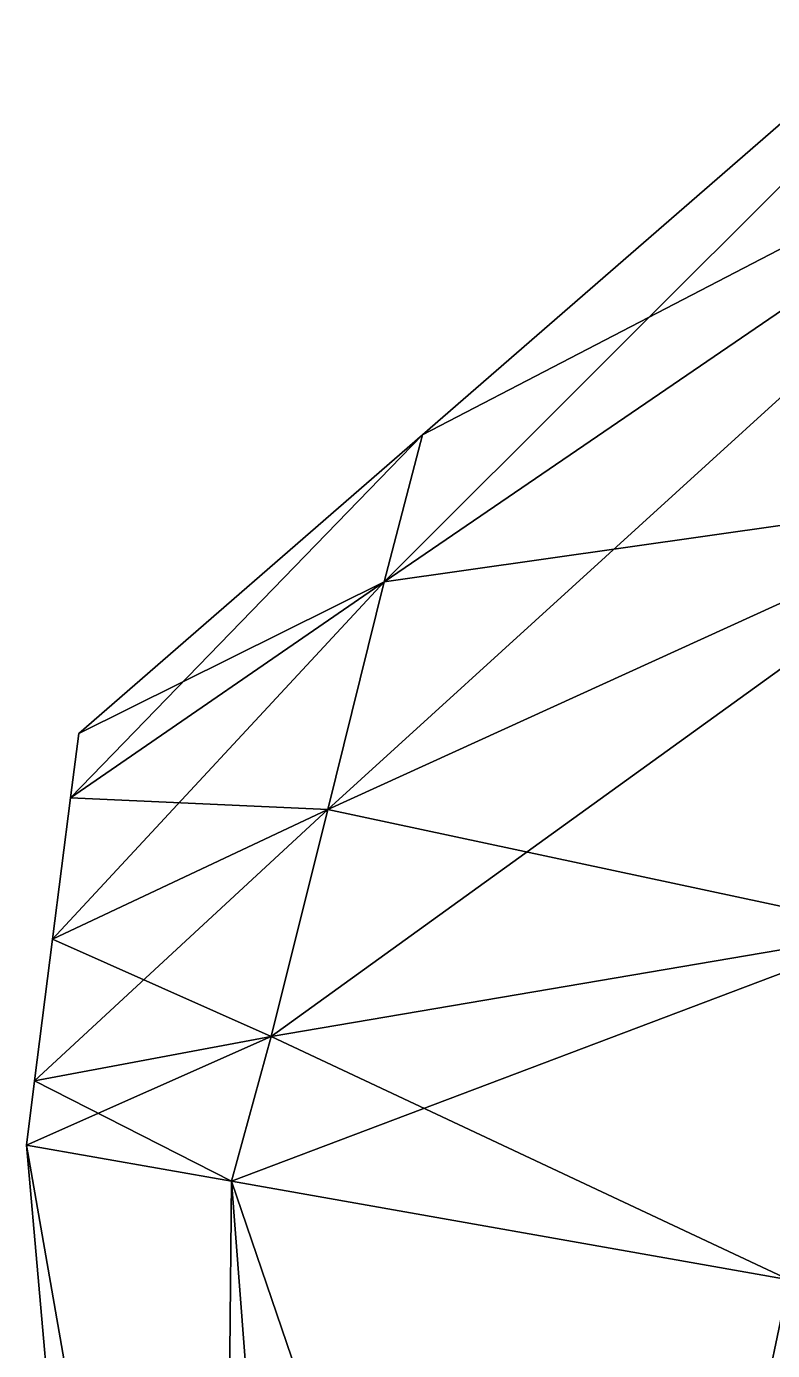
# Model space of a CAD drawing. Header units: metres. Extents: x -1.14 to 1.51, y -0.35 to 3.51.
# Drawn here: x -1.1425 to -1.0364, y 0.6061 to 0.7943 of the extents above; entities that cross this region are included whole.
import ezdxf

# ---------------------------------------------------------------- set-up
doc = ezdxf.new("R2010")
doc.units = ezdxf.units.M

msp = doc.modelspace()

# ---------------------------------------------------------------- linework, layer by layer
at = {"layer": 'Banana'}
for points in [[(-0.96697, 0.83976, 0.07063), (-1.09167, 0.71533, 0.03883), (-1.0862, 0.73622, 0.03883)], [(-0.96697, 0.83976, 0.07063), (-0.98119, 0.79069, 0.07063), (-1.09167, 0.71533, 0.03883)], [(-1.0862, 0.73622, -0.03883), (-0.98119, 0.79069, -0.07062), (-0.96697, 0.83976, -0.07062)], [(-0.96697, 0.83976, 0.07063), (-1.0862, 0.73622, 0.03883), (-0.96697, 0.83976, -0.07062)], [(-0.96697, 0.83976, -0.07062), (-1.0862, 0.73622, 0.03883), (-1.0862, 0.73622, -0.03883)], [(-0.98119, 0.79069, 0.07063), (-1.09966, 0.68296, 0.03883), (-1.09167, 0.71533, 0.03883)], [(-0.98119, 0.79069, 0.07063), (-1.00001, 0.72833, 0.07063), (-1.09966, 0.68296, 0.03883)], [(-1.0862, 0.73622, -0.03883), (-1.09167, 0.71533, -0.03883), (-0.98119, 0.79069, -0.07062)], [(-1.09167, 0.71533, -0.03883), (-1.00001, 0.72833, -0.07062), (-0.98119, 0.79069, -0.07062)], [(-1.0862, 0.73622, 0.03883), (-1.13625, 0.68463, 0), (-1.13508, 0.69377, 0)], [(-1.0862, 0.73622, 0.03883), (-1.09167, 0.71533, 0.03883), (-1.13625, 0.68463, 0)], [(-1.13508, 0.69377, 0), (-1.09167, 0.71533, -0.03883), (-1.0862, 0.73622, -0.03883)], [(-1.13508, 0.69377, 0), (-1.0862, 0.73622, -0.03883), (-1.0862, 0.73622, 0.03883)], [(-1.00001, 0.72833, 0.07063), (-1.10772, 0.6507, 0.03883), (-1.09966, 0.68296, 0.03883)], [(-1.00001, 0.72833, 0.07063), (-1.01907, 0.66578, 0.07063), (-1.10772, 0.6507, 0.03883)], [(-1.09167, 0.71533, -0.03883), (-1.09966, 0.68296, -0.03883), (-1.00001, 0.72833, -0.07062)], [(-1.09966, 0.68296, -0.03883), (-1.01907, 0.66578, -0.07062), (-1.00001, 0.72833, -0.07062)], [(-1.09167, 0.71533, 0.03883), (-1.1388, 0.66451, 0), (-1.13625, 0.68463, 0)], [(-1.09167, 0.71533, 0.03883), (-1.09966, 0.68296, 0.03883), (-1.1388, 0.66451, 0)], [(-1.13508, 0.69377, 0), (-1.13625, 0.68463, 0), (-1.09167, 0.71533, -0.03883)], [(-1.13625, 0.68463, 0), (-1.09966, 0.68296, -0.03883), (-1.09167, 0.71533, -0.03883)], [(-1.13625, 0.68463, 0), (-1.1388, 0.66451, 0), (-1.09966, 0.68296, -0.03883)], [(-1.09966, 0.68296, 0.03883), (-1.14136, 0.6444, 0), (-1.1388, 0.66451, 0)], [(-1.09966, 0.68296, 0.03883), (-1.10772, 0.6507, 0.03883), (-1.14136, 0.6444, 0)], [(-1.1388, 0.66451, 0), (-1.10772, 0.6507, -0.03883), (-1.09966, 0.68296, -0.03883)], [(-1.09966, 0.68296, -0.03883), (-1.10772, 0.6507, -0.03883), (-1.01907, 0.66578, -0.07062)], [(-1.1388, 0.66451, 0), (-1.14136, 0.6444, 0), (-1.10772, 0.6507, -0.03883)], [(-1.01907, 0.66578, 0.07063), (-1.11338, 0.63012, 0.03883), (-1.10772, 0.6507, 0.03883)], [(-1.01907, 0.66578, 0.07063), (-1.03403, 0.61613, 0.07063), (-1.11338, 0.63012, 0.03883)], [(-1.10772, 0.6507, -0.03883), (-1.03403, 0.61613, -0.07062), (-1.01907, 0.66578, -0.07062)], [(-1.10772, 0.6507, 0.03883), (-1.14252, 0.63526, 0), (-1.14136, 0.6444, 0)], [(-1.10772, 0.6507, 0.03883), (-1.11338, 0.63012, 0.03883), (-1.14252, 0.63526, 0)], [(-1.14136, 0.6444, 0), (-1.11338, 0.63012, -0.03883), (-1.10772, 0.6507, -0.03883)], [(-1.10772, 0.6507, -0.03883), (-1.11338, 0.63012, -0.03883), (-1.03403, 0.61613, -0.07062)], [(-1.14136, 0.6444, 0), (-1.14252, 0.63526, 0), (-1.11338, 0.63012, -0.03883)], [(-1.14252, 0.63526, 0), (-1.09136, 0.34266, -0.03883), (-1.11338, 0.63012, -0.03883)], [(-1.14252, 0.63526, 0), (-1.11618, 0.33679, 0), (-1.09136, 0.34266, -0.03883)], [(-1.11338, 0.63012, 0.03883), (-1.11618, 0.33679, 0), (-1.14252, 0.63526, 0)], [(-1.11338, 0.63012, 0.03883), (-1.09136, 0.34266, 0.03883), (-1.11618, 0.33679, 0)], [(-1.11338, 0.63012, -0.03883), (-1.02044, 0.35773, -0.07062), (-1.03403, 0.61613, -0.07062)], [(-1.11338, 0.63012, -0.03883), (-1.09136, 0.34266, -0.03883), (-1.02044, 0.35773, -0.07062)], [(-1.03403, 0.61613, 0.07063), (-1.09136, 0.34266, 0.03883), (-1.11338, 0.63012, 0.03883)], [(-1.03403, 0.61613, 0.07063), (-1.02044, 0.35773, 0.07063), (-1.09136, 0.34266, 0.03883)]]:
    msp.add_3dface(points, dxfattribs=at)

doc.saveas('drawing.dxf')
